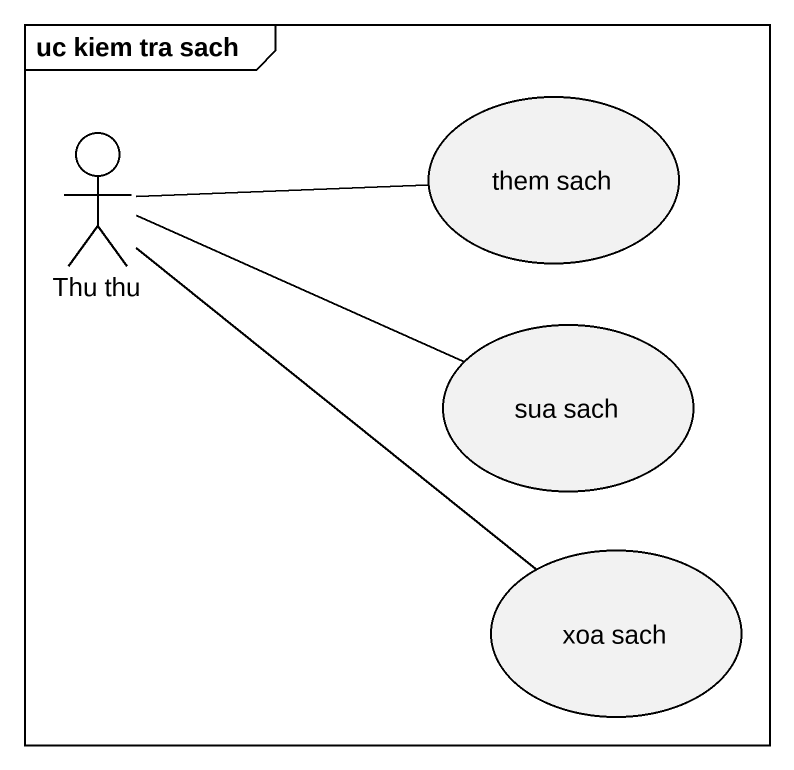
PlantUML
@startuml
mainframe uc kiem tra sach
usecase "them sach" as them_sach
actor "Thu thu" as Thu_thu
usecase "sua sach" as sua_sach
usecase "xoa sach" as xoa_sach
Thu_thu -right- them_sach
Thu_thu -right- sua_sach
Thu_thu -- xoa_sach
@enduml
